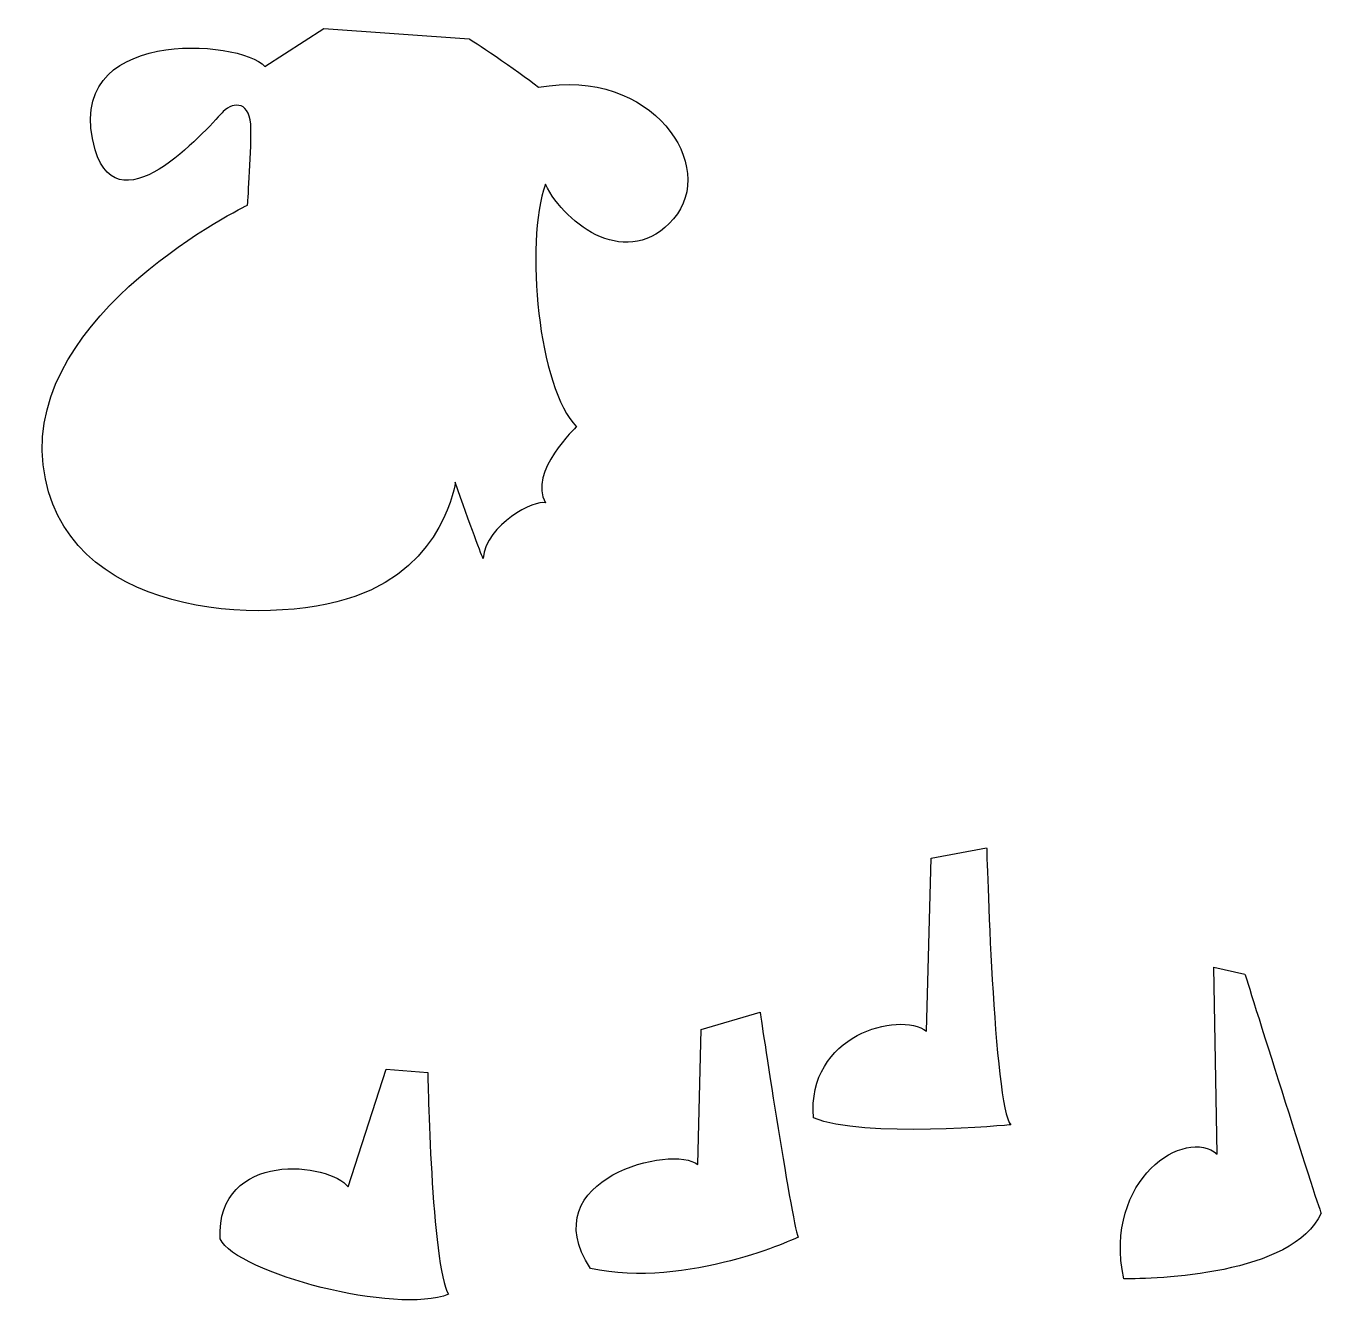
# Model space of a CAD drawing. Header units: centimetres. Extents: x -7.7 to 7.5, y -7.6 to 7.5.
import ezdxf

# ---------------------------------------------------------------- set-up
doc = ezdxf.new("R2010")
doc.units = ezdxf.units.CM
doc.header["$MEASUREMENT"] = 0
doc.layers.add('Camada 1', color=7, linetype='Continuous')

msp = doc.modelspace()

# ---------------------------------------------------------------- linework, layer by layer
at = {"layer": 'Camada 1'}
for points, knots in [([(-4.88524, 7.00263), (-5.16935, 7.3273), (-7.29702, 7.47865), (-6.87403, 6.02852), (-6.87403, 6.02852), (-6.58992, 5.0544), (-5.4941, 6.35319), (-5.37231, 6.47498), (-5.37231, 6.47498), (-5.25052, 6.59677), (-5.04759, 6.59677), (-5.04759, 6.27212), (-5.04759, 6.27212), (-5.04759, 5.94745), (-5.0882, 5.3792), (-5.0882, 5.3792), (-5.0882, 5.3792), (-5.0882, 5.3792), (-7.6857, 4.12082), (-7.48281, 2.33501), (-7.48281, 2.33501), (-7.27992, 0.5492), (-4.88524, 0.42728), (-3.82992, 0.79265), (-3.82992, 0.79265), (-2.7746, 1.15802), (-2.65284, 2.13213), (-2.65284, 2.13213), (-2.65284, 2.13213), (-2.49049, 1.64501), (-2.32817, 1.23911), (-2.32817, 1.23911), (-2.32817, 1.23911), (-2.28756, 1.64501), (-1.71926, 1.92912), (-1.59755, 1.88858), (-1.59755, 1.88858), (-1.80049, 2.25394), (-1.23227, 2.78147), (-1.23227, 2.78147), (-1.23227, 2.78147), (-1.67873, 3.22793), (-1.84105, 4.93261), (-1.59755, 5.62262), (-1.59755, 5.62262), (-1.35405, 5.13563), (-0.62341, 4.60808), (-0.0958, 5.21685), (-0.0958, 5.21685), (0.43181, 5.82562), (-0.3393, 7.0025), (-1.6787, 6.75908), (-1.6787, 6.75908), (-1.92228, 6.96209), (-2.49049, 7.32733), (-2.49049, 7.32733), (-2.49049, 7.32733), (-2.49049, 7.32733), (-4.19521, 7.44909), (-4.19521, 7.44909), (-4.19521, 7.44909), (-4.19521, 7.44909), (-4.88524, 7.00263), (-4.88524, 7.00263)], [0, 0, 0, 0, 0.05882353, 0.05882353, 0.05882353, 0.05882353, 0.11764706, 0.11764706, 0.11764706, 0.11764706, 0.17647059, 0.17647059, 0.17647059, 0.17647059, 0.23529412, 0.23529412, 0.23529412, 0.23529412, 0.29411765, 0.29411765, 0.29411765, 0.29411765, 0.35294118, 0.35294118, 0.35294118, 0.35294118, 0.41176471, 0.41176471, 0.41176471, 0.41176471, 0.47058824, 0.47058824, 0.47058824, 0.47058824, 0.52941176, 0.52941176, 0.52941176, 0.52941176, 0.58823529, 0.58823529, 0.58823529, 0.58823529, 0.64705882, 0.64705882, 0.64705882, 0.64705882, 0.70588235, 0.70588235, 0.70588235, 0.70588235, 0.76470588, 0.76470588, 0.76470588, 0.76470588, 0.82352941, 0.82352941, 0.82352941, 0.82352941, 0.88235294, 0.88235294, 0.88235294, 0.88235294, 1, 1, 1, 1]), ([(2.87049, -4.30206), (2.54582, -4.05864), (1.46396, -4.34291), (1.54506, -5.31687), (1.54506, -5.31687), (2.11341, -5.56029), (3.85866, -5.39796), (3.85866, -5.39796), (3.85866, -5.39796), (3.65578, -5.19508), (3.57455, -2.15089), (3.57455, -2.15089), (3.57455, -2.15089), (3.57455, -2.15089), (2.92508, -2.2727), (2.92508, -2.2727), (2.92508, -2.2727), (2.92508, -2.2727), (2.87049, -4.30206), (2.87049, -4.30206)], [0, 0, 0, 0, 0.16666667, 0.16666667, 0.16666667, 0.16666667, 0.33333333, 0.33333333, 0.33333333, 0.33333333, 0.5, 0.5, 0.5, 0.5, 0.66666667, 0.66666667, 0.66666667, 0.66666667, 1, 1, 1, 1]), ([(5.18065, -7.20311), (5.54601, -7.20311), (7.16931, -7.16258), (7.49411, -6.43201), (7.49411, -6.43201), (7.45358, -6.35076), (6.60122, -3.6314), (6.60122, -3.6314), (6.60122, -3.6314), (6.60122, -3.6314), (6.23586, -3.55015), (6.23586, -3.55015), (6.23586, -3.55015), (6.23586, -3.55015), (6.27642, -5.74198), (6.27642, -5.74198), (6.27642, -5.74198), (5.91121, -5.41733), (4.93723, -6.02595), (5.18065, -7.20311)], [0, 0, 0, 0, 0.16666667, 0.16666667, 0.16666667, 0.16666667, 0.33333333, 0.33333333, 0.33333333, 0.33333333, 0.5, 0.5, 0.5, 0.5, 0.66666667, 0.66666667, 0.66666667, 0.66666667, 1, 1, 1, 1]), ([(0.22889, -4.28084), (0.22889, -4.28084), (0.18828, -5.86376), (0.18828, -5.86376), (0.18828, -5.86376), (-0.09583, -5.62018), (-1.75995, -6.02595), (-1.06995, -7.08132), (-1.06995, -7.08132), (0.06651, -7.3249), (1.36535, -6.71609), (1.36535, -6.71609), (1.36535, -6.71609), (1.2842, -6.51308), (0.91884, -4.07782), (0.91884, -4.07782), (0.91884, -4.07782), (0.91884, -4.07782), (0.22889, -4.28084), (0.22889, -4.28084)], [0, 0, 0, 0, 0.16666667, 0.16666667, 0.16666667, 0.16666667, 0.33333333, 0.33333333, 0.33333333, 0.33333333, 0.5, 0.5, 0.5, 0.5, 0.66666667, 0.66666667, 0.66666667, 0.66666667, 1, 1, 1, 1]), ([(-3.46255, -4.74569), (-3.46255, -4.74569), (-3.90901, -6.12557), (-3.90901, -6.12557), (-3.90901, -6.12557), (-4.11195, -5.84146), (-5.45145, -5.67927), (-5.41084, -6.73451), (-5.41084, -6.73451), (-5.20788, -7.14041), (-3.34087, -7.62724), (-2.73201, -7.38382), (-2.73201, -7.38382), (-2.93495, -7.05915), (-2.97551, -4.78625), (-2.97551, -4.78625), (-2.97551, -4.78625), (-2.97551, -4.78625), (-3.46255, -4.74569), (-3.46255, -4.74569)], [0, 0, 0, 0, 0.16666667, 0.16666667, 0.16666667, 0.16666667, 0.33333333, 0.33333333, 0.33333333, 0.33333333, 0.5, 0.5, 0.5, 0.5, 0.66666667, 0.66666667, 0.66666667, 0.66666667, 1, 1, 1, 1])]:
    msp.add_open_spline(points, degree=3, knots=knots, dxfattribs=at)

doc.saveas('drawing.dxf')
